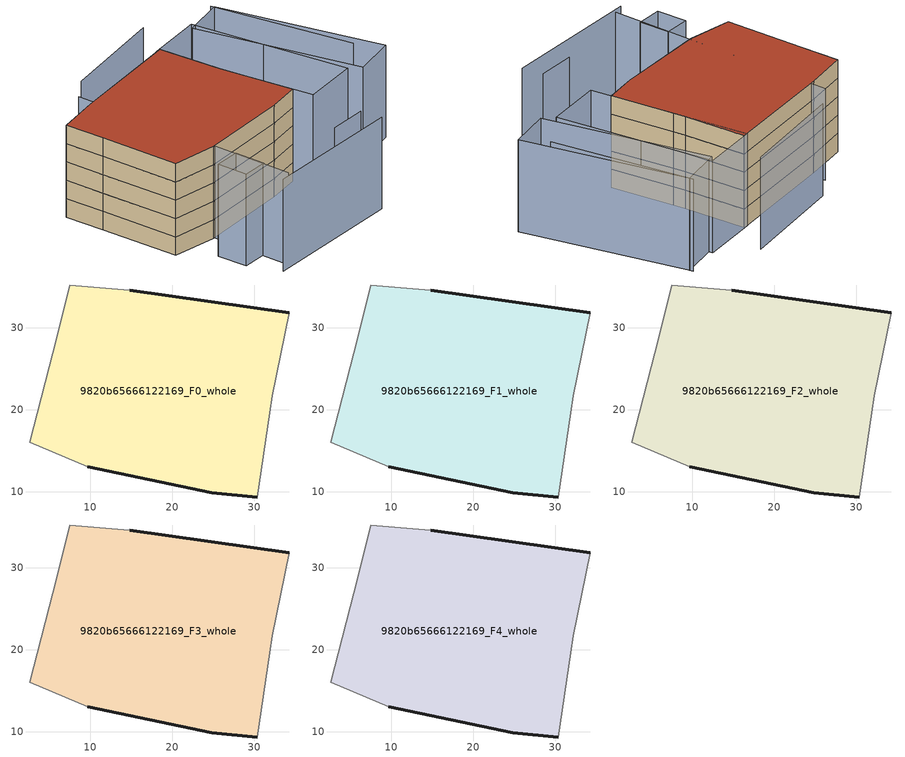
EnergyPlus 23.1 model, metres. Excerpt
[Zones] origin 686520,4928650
9820b65666122169_F0_whole
 floor ground (EU_floor_Construction): 34.3,31.85 32.18,21.72 31.88,19.67 30.39,9.37 24.85,9.91 9.72,13.08 2.6,16.08 5.89,28.82 7.47,35.24 14.83,34.6 z0
 wall outside (EU_wall_Construction): 34.3,31.85 14.83,34.6 / 9.72,13.08 24.85,9.91 30.39,9.37 z0:3
 wall adiabatic (EU_wall_Construction): 14.83,34.6 7.47,35.24 5.89,28.82 2.6,16.08 9.72,13.08 / 30.39,9.37 31.88,19.67 32.18,21.72 34.3,31.85 z0:3
9820b65666122169_F1_whole
 floor to 9820b65666122169_F0_whole (EU_floor_Construction): 34.3,31.85 32.18,21.72 31.88,19.67 30.39,9.37 24.85,9.91 9.72,13.08 2.6,16.08 5.89,28.82 7.47,35.24 14.83,34.6 z3
 wall outside (EU_wall_Construction): 34.3,31.85 14.83,34.6 / 9.72,13.08 24.85,9.91 30.39,9.37 z3:6
 wall adiabatic (EU_wall_Construction): 14.83,34.6 7.47,35.24 5.89,28.82 2.6,16.08 9.72,13.08 / 30.39,9.37 31.88,19.67 32.18,21.72 34.3,31.85 z3:6
9820b65666122169_F2_whole
 floor to 9820b65666122169_F1_whole (EU_floor_Construction): 34.3,31.85 32.18,21.72 31.88,19.67 30.39,9.37 24.85,9.91 9.72,13.08 2.6,16.08 5.89,28.82 7.47,35.24 14.83,34.6 z6
 wall outside (EU_wall_Construction): 34.3,31.85 14.83,34.6 / 9.72,13.08 24.85,9.91 30.39,9.37 z6:9
 wall adiabatic (EU_wall_Construction): 14.83,34.6 7.47,35.24 5.89,28.82 2.6,16.08 9.72,13.08 / 30.39,9.37 31.88,19.67 32.18,21.72 34.3,31.85 z6:9
9820b65666122169_F3_whole
 floor to 9820b65666122169_F2_whole (EU_floor_Construction): 34.3,31.85 32.18,21.72 31.88,19.67 30.39,9.37 24.85,9.91 9.72,13.08 2.6,16.08 5.89,28.82 7.47,35.24 14.83,34.6 z9
 wall outside (EU_wall_Construction): 34.3,31.85 14.83,34.6 / 9.72,13.08 24.85,9.91 30.39,9.37 z9:12
 wall adiabatic (EU_wall_Construction): 14.83,34.6 7.47,35.24 5.89,28.82 2.6,16.08 9.72,13.08 / 30.39,9.37 31.88,19.67 32.18,21.72 34.3,31.85 z9:12
9820b65666122169_F4_whole
 floor to 9820b65666122169_F3_whole (EU_floor_Construction): 34.3,31.85 32.18,21.72 31.88,19.67 30.39,9.37 24.85,9.91 9.72,13.08 2.6,16.08 5.89,28.82 7.47,35.24 14.83,34.6 z12
 wall outside (EU_wall_Construction): 34.3,31.85 14.83,34.6 / 9.72,13.08 24.85,9.91 30.39,9.37 z12:15
 wall adiabatic (EU_wall_Construction): 14.83,34.6 7.47,35.24 5.89,28.82 2.6,16.08 9.72,13.08 / 30.39,9.37 31.88,19.67 32.18,21.72 34.3,31.85 z12:15
 roof outside (EU_roof_Construction): 30.39,9.37 31.88,19.67 32.18,21.72 34.3,31.85 14.83,34.6 7.47,35.24 5.89,28.82 2.6,16.08 9.72,13.08 24.85,9.91 z15
shading: 4.19,-0.12 27.43,-5.84 / 21.67,-0.87 27.91,-2.31 / 16.37,36.98 6.29,-0.05 / 46.87,6.83 49.56,30.28 / 39.58,36.61 20.89,38.47 / 3.59,5.42 4.79,10.28 / 4.79,10.28 8.89,9.26 / 8.89,9.26 7.68,4.41 / 7.68,4.41 3.59,5.42 / 49.54,29.67 48.08,2.22 / 48.08,2.22 40.69,2.61 / 40.69,2.61 42.15,30.06 / 42.15,30.06 49.54,29.67 / 29.9,5.95 33.67,32.03 / 33.67,32.03 43.28,30.64 / 43.28,30.64 39.5,4.56 / 39.5,4.56 29.9,5.95 z0:15
[Building]
EU S2 Campaign: North Axis=0; Terrain=City; Solar Distribution=FullExterior
[Site:Location]
Bologna: Latitude=44.5; Longitude=11.25; Time Zone=1; Elevation=37
[SizingPeriod:WeatherFileDays]
AnnualSizingPeriod: Begin Month=1; Begin Day of Month=1; End Month=12; End Day of Month=31; Day of Week for Start Day=Monday; Use Weather File Daylight Saving Period=No; Use Weather File Rain and Snow Indicators=No
[MATERIAL]
EU_InternalMass_Material: Roughness=MediumRough; Thickness=0.1; Conductivity=1; Density=1800; Specific Heat=900; Thermal Absorptance=0.9; Solar Absorptance=0.7; Visible Absorptance=0.7
[MATERIAL:NOMASS] Roughness=MediumRough; Thermal Absorptance=0.9; Solar Absorptance=0.7; Visible Absorptance=0.7
Name | Thermal Resistance
EU_wall_NoMass | 0.905828
EU_roof_NoMass | 0.37593
EU_floor_NoMass | 0.67114
[CONSTRUCTION]
EU_wall_Construction: EU_wall_NoMass
EU_roof_Construction: EU_roof_NoMass
EU_floor_Construction: EU_floor_NoMass
EU_InternalMass_Construction: EU_InternalMass_Material
[ZONE] Type=1; Multiplier=1; Ceiling Height=autocalculate; Volume=1837.78; Floor Area=autocalculate; Part of Total Floor Area=Yes
9820b65666122169_F0_whole; 9820b65666122169_F1_whole; 9820b65666122169_F2_whole; 9820b65666122169_F3_whole; 9820b65666122169_F4_whole
[INTERNALMASS] Construction=EU_InternalMass_Construction; Surface Area=514.806
Name | Zone or ZoneList
9820b65666122169_F0_whole_EU_InternalMass | 9820b65666122169_F0_whole
9820b65666122169_F1_whole_EU_InternalMass | 9820b65666122169_F1_whole
9820b65666122169_F2_whole_EU_InternalMass | 9820b65666122169_F2_whole
9820b65666122169_F3_whole_EU_InternalMass | 9820b65666122169_F3_whole
9820b65666122169_F4_whole_EU_InternalMass | 9820b65666122169_F4_whole
[OTHEREQUIPMENT] Fuel Type=Electricity; Design Level Calculation Method=Watts/Area; Power per Zone Floor Area=1; Fraction Latent=0; Fraction Radiant=0; Fraction Lost=0; Carbon Dioxide Generation Rate=0; EndUse Subcategory=EU_Step8_InternalGains
Name | Zone or ZoneList or Space or SpaceList | Schedule
EU_Step8_InternalGain_9820b65666122169_F0_whole_f000 | 9820b65666122169_F0_whole | EU_Step8_GainSchedule_9820b65666122169_F0_whole_f000
EU_Step8_InternalGain_9820b65666122169_F1_whole_f000 | 9820b65666122169_F1_whole | EU_Step8_GainSchedule_9820b65666122169_F1_whole_f000
EU_Step8_InternalGain_9820b65666122169_F2_whole_f000 | 9820b65666122169_F2_whole | EU_Step8_GainSchedule_9820b65666122169_F2_whole_f000
EU_Step8_InternalGain_9820b65666122169_F3_whole_f000 | 9820b65666122169_F3_whole | EU_Step8_GainSchedule_9820b65666122169_F3_whole_f000
EU_Step8_InternalGain_9820b65666122169_F4_whole_f000 | 9820b65666122169_F4_whole | EU_Step8_GainSchedule_9820b65666122169_F4_whole_f000
[ZONEVENTILATION:DESIGNFLOWRATE] Schedule=EU_AlwaysOn; Design Flow Rate Calculation Method=AirChanges/Hour; Air Changes per Hour=0.73129; Ventilation Type=Natural; Fan Pressure Rise=0; Fan Total Efficiency=1; Constant Term Coefficient=1; Temperature Term Coefficient=0; Velocity Term Coefficient=0; Velocity Squared Term Coefficient=0; Minimum Indoor Temperature=-100; Maximum Indoor Temperature=100; Delta Temperature=-100; Minimum Outdoor Temperature=-100; Maximum Outdoor Temperature=100; Maximum Wind Speed=40
Name | Zone or ZoneList or Space or SpaceList
EU_ConstantAir_9820b65666122169_F0_whole | 9820b65666122169_F0_whole
EU_ConstantAir_9820b65666122169_F1_whole | 9820b65666122169_F1_whole
EU_ConstantAir_9820b65666122169_F2_whole | 9820b65666122169_F2_whole
EU_ConstantAir_9820b65666122169_F3_whole | 9820b65666122169_F3_whole
EU_ConstantAir_9820b65666122169_F4_whole | 9820b65666122169_F4_whole
[HVACTEMPLATE:THERMOSTAT] Constant Heating Setpoint=20; Constant Cooling Setpoint=50
EU_HeatOnly_9820b65666122169_F0_whole; EU_HeatOnly_9820b65666122169_F1_whole; EU_HeatOnly_9820b65666122169_F2_whole; EU_HeatOnly_9820b65666122169_F3_whole; EU_HeatOnly_9820b65666122169_F4_whole
[HVACTEMPLATE:ZONE:IDEALLOADSAIRSYSTEM] System Availability Schedule=EU_AlwaysOn; Maximum Heating Supply Air Temperature=50; Minimum Cooling Supply Air Temperature=13; Maximum Heating Supply Air Humidity Ratio=0.0156; Minimum Cooling Supply Air Humidity Ratio=0.0077; Heating Limit=NoLimit; Cooling Limit=NoLimit; Heating Availability Schedule=EU_AlwaysOn; Cooling Availability Schedule=EU_CoolingOff; Dehumidification Control Type=ConstantSensibleHeatRatio; Cooling Sensible Heat Ratio=0.7; Dehumidification Setpoint=60; Humidification Control Type=None; Humidification Setpoint=30; Outdoor Air Method=None; Outdoor Air Flow Rate per Person=0.00944; Outdoor Air Flow Rate per Zone Floor Area=0; Outdoor Air Flow Rate per Zone=0; Demand Controlled Ventilation Type=None; Outdoor Air Economizer Type=NoEconomizer; Heat Recovery Type=None; Sensible Heat Recovery Effectiveness=0.7; Latent Heat Recovery Effectiveness=0.65
Name | Template Thermostat
9820b65666122169_F0_whole | EU_HeatOnly_9820b65666122169_F0_whole
9820b65666122169_F1_whole | EU_HeatOnly_9820b65666122169_F1_whole
9820b65666122169_F2_whole | EU_HeatOnly_9820b65666122169_F2_whole
9820b65666122169_F3_whole | EU_HeatOnly_9820b65666122169_F3_whole
9820b65666122169_F4_whole | EU_HeatOnly_9820b65666122169_F4_whole
[SIZING:ZONE] Zone Cooling Design Supply Air Temperature Input Method=SupplyAirTemperature; Zone Cooling Design Supply Air Temperature=13; Zone Heating Design Supply Air Temperature Input Method=SupplyAirTemperature; Zone Heating Design Supply Air Temperature=50; Zone Cooling Design Supply Air Humidity Ratio=0.008; Zone Heating Design Supply Air Humidity Ratio=0.008; Cooling Design Air Flow Method=DesignDay; Cooling Design Air Flow Rate=0; Cooling Minimum Air Flow per Zone Floor Area=0.000762; Cooling Minimum Air Flow=0; Cooling Minimum Air Flow Fraction=0.2; Heating Design Air Flow Method=DesignDay; Heating Design Air Flow Rate=0; Heating Maximum Air Flow per Zone Floor Area=0.002032; Heating Maximum Air Flow=0.141576; Heating Maximum Air Flow Fraction=0.3; Account for Dedicated Outdoor Air System=No; Dedicated Outdoor Air System Control Strategy=NeutralSupplyAir; Dedicated Outdoor Air Low Setpoint Temperature for Design=autosize; Dedicated Outdoor Air High Setpoint Temperature for Design=autosize; Zone Load Sizing Method=Sensible Load Only No Latent Load; Zone Latent Cooling Design Supply Air Humidity Ratio Input Method=HumidityRatioDifference; Zone Cooling Design Supply Air Humidity Ratio Difference=0.005; Zone Latent Heating Design Supply Air Humidity Ratio Input Method=HumidityRatioDifference; Zone Humidification Design Supply Air Humidity Ratio Difference=0.005
9820b65666122169_F0_whole; 9820b65666122169_F1_whole; 9820b65666122169_F2_whole; 9820b65666122169_F3_whole; 9820b65666122169_F4_whole
[SCHEDULE:CONSTANT]
Name | Hourly Value
EU_AlwaysOn | 1
EU_CoolingOff | 0
[SCHEDULE:FILE] Column Number=1; Rows to Skip at Top=0; Number of Hours of Data=8760; Column Separator=Comma; Interpolate to Timestep=No; Minutes per Item=60; Adjust Schedule for Daylight Savings=Yes
Name | File
EU_Step8_GainSchedule_9820b65666122169_F0_whole_f000 | ../../schedules/9820b65666122169/9820b65666122169_F0_whole_f000_gain.csv
EU_Step8_GainSchedule_9820b65666122169_F1_whole_f000 | ../../schedules/9820b65666122169/9820b65666122169_F1_whole_f000_gain.csv
EU_Step8_GainSchedule_9820b65666122169_F2_whole_f000 | ../../schedules/9820b65666122169/9820b65666122169_F2_whole_f000_gain.csv
EU_Step8_GainSchedule_9820b65666122169_F3_whole_f000 | ../../schedules/9820b65666122169/9820b65666122169_F3_whole_f000_gain.csv
EU_Step8_GainSchedule_9820b65666122169_F4_whole_f000 | ../../schedules/9820b65666122169/9820b65666122169_F4_whole_f000_gain.csv
